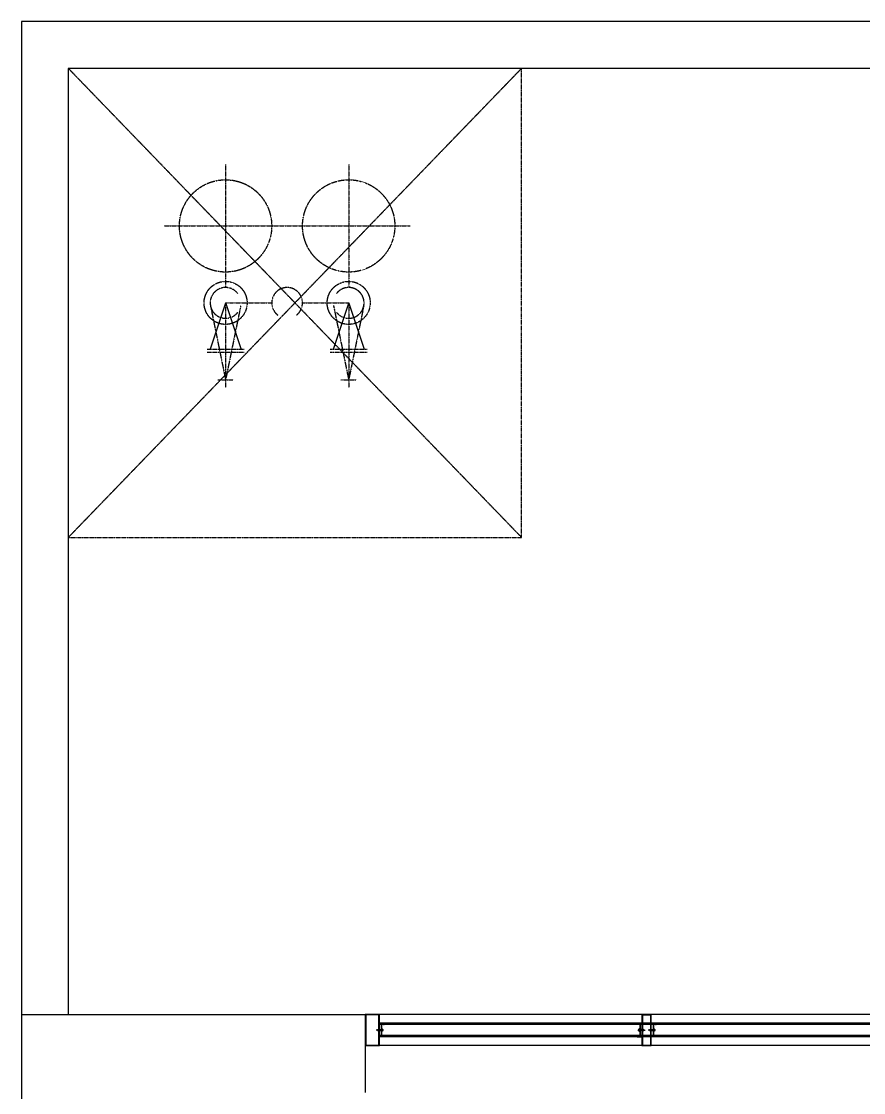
# Model space of a CAD drawing. Header units: millimetres. Extents: x -38475 to 94728, y -31127 to 90245.
# Drawn here: x 52475 to 55169, y -355 to 3070 of the extents above; entities that cross this region are included whole.
import ezdxf

# ---------------------------------------------------------------- set-up
doc = ezdxf.new("R2010")
doc.units = ezdxf.units.MM
doc.linetypes.add('xr_plan$0$CENTER2', pattern=[1.125, 0.75, -0.125, 0.125, -0.125])
doc.layers.add('e-plan', color=9, linetype='Continuous')

# ---------------------------------------------------------------- blocks, each defined once
blk = doc.blocks.new('Xref-지하2층')
at = {"layer": 'e-plan', "linetype": 'Continuous'}
for p, q in [((58750, 14975), (56000, 14975)), ((56000, 14975), (56000, 11800)), ((58750, 14825), (56150, 14825)), ((56150, 14825), (56150, 11800))]:
    blk.add_line(p, q, dxfattribs=at)
at = {"layer": 'e-plan', "linetype": 'xr_plan$0$CENTER2'}
for p, q in [((57600, 14825), (56150, 13325)), ((56150, 14825), (57600, 13325)), ((56653.1, 14517.9), (56653.1, 14124.2)), ((57046.9, 14517.9), (57046.9, 14124.2)), ((56456.3, 14321.1), (57243.7, 14321.1)), ((56653.1, 14075), (56603.9, 13927.4)), ((56604.7, 14066.4), (56653.1, 13828.9)), ((56653.1, 14075), (56800.8, 14075)), ((56653.1, 14075), (56653.1, 13804.3)), ((56653.1, 14075), (56702.4, 13927.4)), ((56701.4, 14065.2), (56653.1, 13828.9)), ((56899.2, 14075), (57046.9, 14075)), ((57046.9, 14075), (56997.6, 13927.4)), ((56998.4, 14066.4), (57046.9, 13828.9)), ((57046.9, 14075), (57096.1, 13927.4)), ((57046.9, 14075), (57046.9, 13804.3)), ((57095.1, 14065.2), (57046.9, 13828.9)), ((56594.1, 13927.4), (56712.2, 13927.4)), ((56594.1, 13917.5), (56712.2, 13917.5)), ((56987.8, 13927.4), (57105.9, 13927.4)), ((56987.8, 13917.5), (57105.9, 13917.5)), ((56628.5, 13828.9), (56677.8, 13828.9)), ((57022.2, 13828.9), (57071.5, 13828.9))]:
    blk.add_line(p, q, dxfattribs=at)
at = {"layer": 'e-plan'}
for p, q in [((56000, 11800), (56000, 11000)), ((56000, 11800), (57100, 11800)), ((57100, 11800), (57100, 11550)), ((61555, 11800), (57145, 11800)), ((57158.1, 11749.9), (57134.4, 11749.9)), ((57158.1, 11749.9), (57134.4, 11749.9)), ((57139.1, 11751.3), (57138.9, 11751.1)), ((57139.1, 11751.3), (57138.9, 11751.1)), ((57138.9, 11750.3), (57138.9, 11751.1)), ((57138.9, 11750.3), (57138.9, 11751.1)), ((57138.9, 11748.7), (57138.9, 11749.5)), ((57138.9, 11748.7), (57138.9, 11749.5)), ((57139.1, 11748.5), (57138.9, 11748.7)), ((57139.1, 11748.5), (57138.9, 11748.7)), ((57139.6, 11751.8), (57139.4, 11751.6)), ((57139.6, 11751.8), (57139.4, 11751.6)), ((57139.6, 11748), (57139.4, 11748.2)), ((57139.6, 11748), (57139.4, 11748.2)), ((57139.6, 11751.8), (57140.9, 11751.8)), ((57139.6, 11750.6), (57139.6, 11751.8)), ((57139.6, 11751.8), (57140.9, 11751.8)), ((57139.6, 11750.6), (57139.6, 11751.8)), ((57139.6, 11751), (57140.9, 11751)), ((57139.6, 11751), (57140.9, 11751)), ((57139.6, 11748), (57139.6, 11749.2)), ((57139.6, 11748), (57139.6, 11749.2)), ((57139.6, 11748.8), (57140.9, 11748.8)), ((57139.6, 11748.8), (57140.9, 11748.8)), ((57139.6, 11748), (57140.9, 11748)), ((57139.6, 11748), (57140.9, 11748)), ((57142.4, 11751.8), (57145, 11751.8)), ((57142.4, 11751.8), (57145, 11751.8)), ((57142.4, 11751), (57145, 11751)), ((57142.4, 11751), (57145, 11751)), ((57142.4, 11748.8), (57145, 11748.8)), ((57142.4, 11748.8), (57145, 11748.8)), ((57142.4, 11748), (57145, 11748)), ((57142.4, 11748), (57145, 11748)), ((61540, 11772.2), (57145, 11772.2)), ((57145, 11770.2), (57145, 11772.2)), ((57145, 11772.2), (57160, 11772.2)), ((57145, 11770.2), (57145, 11772.2)), ((57145, 11772.2), (57160, 11772.2)), ((57146.6, 11770.2), (57145, 11770.2)), ((57146.6, 11770.2), (57145, 11770.2)), ((61540, 11768), (57145, 11768)), ((57146.6, 11770.6), (57150.4, 11770.6)), ((57146.6, 11770.2), (57146.6, 11770.6)), ((57146.6, 11770.6), (57150.4, 11770.6)), ((57146.6, 11770.2), (57146.6, 11770.6)), ((57146.6, 11751.8), (57149.2, 11751.8)), ((57146.6, 11751.8), (57149.2, 11751.8)), ((57146.6, 11751), (57149.2, 11751)), ((57146.6, 11751), (57149.2, 11751)), ((57146.6, 11748.8), (57149.2, 11748.8)), ((57146.6, 11748.8), (57149.2, 11748.8)), ((57146.6, 11748), (57149.2, 11748)), ((57146.6, 11748), (57149.2, 11748)), ((57150.4, 11770.6), (57150.4, 11729.4)), ((57150.4, 11770.6), (57150.4, 11729.4)), ((57150.7, 11751.8), (57152, 11751.8)), ((57150.7, 11751.8), (57152, 11751.8)), ((57150.7, 11751), (57152, 11751)), ((57150.7, 11751), (57152, 11751)), ((57150.7, 11748.8), (57152, 11748.8)), ((57150.7, 11748.8), (57152, 11748.8)), ((57150.7, 11748), (57152, 11748)), ((57150.7, 11748), (57152, 11748)), ((57152, 11770.6), (57158.4, 11770.6)), ((57152, 11770.6), (57152, 11729.4)), ((57152, 11770.6), (57158.4, 11770.6)), ((57152, 11770.6), (57152, 11729.4)), ((57152, 11753.7), (57152, 11746.1)), ((57153.2, 11753.7), (57152, 11753.7)), ((57152, 11753.7), (57152, 11746.1)), ((57153.2, 11753.7), (57152, 11753.7)), ((57153.2, 11753.7), (57154, 11753.5)), ((57153.2, 11753.7), (57154, 11753.5)), ((57153.3, 11750.1), (57154.2, 11750.5)), ((57153.3, 11750.1), (57154.2, 11750.5)), ((57153.3, 11750.1), (57153.3, 11749.7)), ((57153.3, 11750.1), (57153.3, 11749.7)), ((57153.3, 11749.7), (57154.2, 11749.4)), ((57153.3, 11749.7), (57154.2, 11749.4)), ((57154, 11753.5), (57154.7, 11753)), ((57154, 11753.5), (57154.7, 11753)), ((57154.2, 11750.5), (57154.8, 11751.2)), ((57154.2, 11750.5), (57154.8, 11751.2)), ((57154.2, 11749.4), (57154.9, 11748.5)), ((57154.2, 11749.4), (57154.9, 11748.5)), ((57154.7, 11753), (57155.2, 11752.3)), ((57154.7, 11753), (57155.2, 11752.3)), ((57154.8, 11751.2), (57155.2, 11752.3)), ((57154.8, 11751.2), (57155.2, 11752.3)), ((57154.9, 11748.5), (57155.2, 11747.5)), ((57154.9, 11748.5), (57155.2, 11747.5)), ((57155.2, 11752.3), (57155.4, 11750.8)), ((57155.2, 11752.3), (57155.4, 11750.8)), ((57155.4, 11749), (57155.2, 11747.5)), ((57155.4, 11749), (57155.2, 11747.5)), ((57155.4, 11750.8), (57155.4, 11749)), ((57155.4, 11750.8), (57155.4, 11749)), ((57158.4, 11770.6), (57158.4, 11768)), ((57158.4, 11770.6), (57158.4, 11768)), ((57158.4, 11768), (57160, 11768)), ((57158.4, 11768), (57160, 11768)), ((57160, 11772.2), (57160, 11768)), ((57160, 11772.2), (57160, 11768)), ((57985, 11772.2), (57970, 11772.2)), ((57970, 11772.2), (57970, 11768)), ((57985, 11772.2), (57970, 11772.2)), ((57970, 11772.2), (57970, 11768)), ((57971.6, 11768), (57970, 11768)), ((57971.6, 11768), (57970, 11768)), ((57971.6, 11770.6), (57971.6, 11768)), ((57978, 11770.6), (57971.6, 11770.6)), ((57971.6, 11770.6), (57971.6, 11768)), ((57978, 11770.6), (57971.6, 11770.6)), ((57971.9, 11749.9), (57995.6, 11749.9)), ((57971.9, 11749.9), (57995.6, 11749.9)), ((57974.8, 11752.3), (57974.6, 11750.8)), ((57974.8, 11752.3), (57974.6, 11750.8)), ((57974.6, 11750.8), (57974.6, 11749)), ((57974.6, 11750.8), (57974.6, 11749)), ((57974.6, 11749), (57974.8, 11747.5)), ((57974.6, 11749), (57974.8, 11747.5)), ((57975.3, 11753), (57974.8, 11752.3)), ((57975.3, 11753), (57974.8, 11752.3)), ((57975.2, 11751.2), (57974.8, 11752.3)), ((57975.2, 11751.2), (57974.8, 11752.3)), ((57975.1, 11748.5), (57974.8, 11747.5)), ((57975.1, 11748.5), (57974.8, 11747.5)), ((57975.8, 11749.4), (57975.1, 11748.5)), ((57975.8, 11749.4), (57975.1, 11748.5)), ((57975.8, 11750.5), (57975.2, 11751.2)), ((57975.8, 11750.5), (57975.2, 11751.2)), ((57976, 11753.5), (57975.3, 11753)), ((57976, 11753.5), (57975.3, 11753)), ((57976.7, 11750.1), (57975.8, 11750.5)), ((57976.7, 11750.1), (57975.8, 11750.5)), ((57976.7, 11749.7), (57975.8, 11749.4)), ((57976.7, 11749.7), (57975.8, 11749.4)), ((57976.8, 11753.7), (57976, 11753.5)), ((57976.8, 11753.7), (57976, 11753.5)), ((57976.7, 11750.1), (57976.7, 11749.7)), ((57976.7, 11750.1), (57976.7, 11749.7)), ((57976.8, 11753.7), (57978, 11753.7)), ((57976.8, 11753.7), (57978, 11753.7)), ((57978, 11770.6), (57978, 11729.4)), ((57978, 11770.6), (57978, 11729.4)), ((57978, 11753.7), (57978, 11746.1)), ((57978, 11753.7), (57978, 11746.1)), ((57979.3, 11751.8), (57978, 11751.8)), ((57979.3, 11751.8), (57978, 11751.8)), ((57979.3, 11751), (57978, 11751)), ((57979.3, 11751), (57978, 11751)), ((57979.3, 11748.8), (57978, 11748.8)), ((57979.3, 11748.8), (57978, 11748.8)), ((57979.3, 11748), (57978, 11748)), ((57979.3, 11748), (57978, 11748)), ((57983.4, 11770.6), (57979.6, 11770.6)), ((57979.6, 11770.6), (57979.6, 11729.4)), ((57983.4, 11770.6), (57979.6, 11770.6)), ((57979.6, 11770.6), (57979.6, 11729.4)), ((57983.5, 11751.8), (57980.8, 11751.8)), ((57983.5, 11751.8), (57980.8, 11751.8)), ((57983.5, 11751), (57980.8, 11751)), ((57983.5, 11751), (57980.8, 11751)), ((57983.5, 11748.8), (57980.8, 11748.8)), ((57983.5, 11748.8), (57980.8, 11748.8)), ((57983.5, 11748), (57980.8, 11748)), ((57983.5, 11748), (57980.8, 11748)), ((57983.4, 11770.2), (57983.4, 11770.6)), ((57983.4, 11770.2), (57983.4, 11770.6)), ((57983.4, 11770.2), (57985, 11770.2)), ((57983.4, 11770.2), (57985, 11770.2)), ((57985, 11770.2), (57985, 11772.2)), ((57985, 11770.2), (57985, 11772.2)), ((57987.6, 11751.8), (57985, 11751.8)), ((57987.6, 11751.8), (57985, 11751.8)), ((57987.6, 11751), (57985, 11751)), ((57987.6, 11751), (57985, 11751)), ((57987.6, 11748.8), (57985, 11748.8)), ((57987.6, 11748.8), (57985, 11748.8)), ((57987.6, 11748), (57985, 11748)), ((57987.6, 11748), (57985, 11748)), ((57990.4, 11751.8), (57989.1, 11751.8)), ((57990.4, 11751.8), (57989.1, 11751.8)), ((57990.4, 11751), (57989.1, 11751)), ((57990.4, 11751), (57989.1, 11751)), ((57990.4, 11748.8), (57989.1, 11748.8)), ((57990.4, 11748.8), (57989.1, 11748.8)), ((57990.4, 11748), (57989.1, 11748)), ((57990.4, 11748), (57989.1, 11748)), ((57990.4, 11750.6), (57990.4, 11751.8)), ((57990.4, 11751.8), (57990.6, 11751.6)), ((57990.4, 11750.6), (57990.4, 11751.8)), ((57990.4, 11751.8), (57990.6, 11751.6)), ((57990.4, 11748), (57990.4, 11749.2)), ((57990.4, 11748), (57990.4, 11749.2)), ((57990.4, 11748), (57990.6, 11748.2)), ((57990.4, 11748), (57990.6, 11748.2)), ((57990.9, 11751.3), (57991.1, 11751.1)), ((57990.9, 11751.3), (57991.1, 11751.1)), ((57990.9, 11748.5), (57991.1, 11748.7)), ((57990.9, 11748.5), (57991.1, 11748.7)), ((57991.1, 11750.3), (57991.1, 11751.1)), ((57991.1, 11750.3), (57991.1, 11751.1)), ((57991.1, 11748.7), (57991.1, 11749.5)), ((57991.1, 11748.7), (57991.1, 11749.5)), ((58028.1, 11749.9), (58004.4, 11749.9)), ((58028.1, 11749.9), (58004.4, 11749.9)), ((58009.1, 11751.3), (58008.9, 11751.1)), ((58009.1, 11751.3), (58008.9, 11751.1)), ((58008.9, 11750.3), (58008.9, 11751.1)), ((58008.9, 11750.3), (58008.9, 11751.1)), ((58008.9, 11748.7), (58008.9, 11749.5)), ((58008.9, 11748.7), (58008.9, 11749.5)), ((58009.1, 11748.5), (58008.9, 11748.7)), ((58009.1, 11748.5), (58008.9, 11748.7)), ((58009.6, 11751.8), (58009.4, 11751.6)), ((58009.6, 11751.8), (58009.4, 11751.6)), ((58009.6, 11748), (58009.4, 11748.2)), ((58009.6, 11748), (58009.4, 11748.2)), ((58009.6, 11751.8), (58010.9, 11751.8)), ((58009.6, 11750.6), (58009.6, 11751.8)), ((58009.6, 11751.8), (58010.9, 11751.8)), ((58009.6, 11750.6), (58009.6, 11751.8)), ((58009.6, 11751), (58010.9, 11751)), ((58009.6, 11751), (58010.9, 11751)), ((58009.6, 11748), (58009.6, 11749.2)), ((58009.6, 11748), (58009.6, 11749.2)), ((58009.6, 11748.8), (58010.9, 11748.8)), ((58009.6, 11748.8), (58010.9, 11748.8)), ((58009.6, 11748), (58010.9, 11748)), ((58009.6, 11748), (58010.9, 11748)), ((58012.4, 11751.8), (58015, 11751.8)), ((58012.4, 11751.8), (58015, 11751.8)), ((58012.4, 11751), (58015, 11751)), ((58012.4, 11751), (58015, 11751)), ((58012.4, 11748.8), (58015, 11748.8)), ((58012.4, 11748.8), (58015, 11748.8)), ((58012.4, 11748), (58015, 11748)), ((58012.4, 11748), (58015, 11748)), ((58015, 11770.2), (58015, 11772.2)), ((58015, 11772.2), (58030, 11772.2)), ((58015, 11770.2), (58015, 11772.2)), ((58015, 11772.2), (58030, 11772.2)), ((58016.6, 11770.2), (58015, 11770.2)), ((58016.6, 11770.2), (58015, 11770.2)), ((58016.6, 11770.6), (58020.4, 11770.6)), ((58016.6, 11770.2), (58016.6, 11770.6)), ((58016.6, 11770.6), (58020.4, 11770.6)), ((58016.6, 11770.2), (58016.6, 11770.6)), ((58016.6, 11751.8), (58019.2, 11751.8)), ((58016.6, 11751.8), (58019.2, 11751.8)), ((58016.6, 11751), (58019.2, 11751)), ((58016.6, 11751), (58019.2, 11751)), ((58016.6, 11748.8), (58019.2, 11748.8)), ((58016.6, 11748.8), (58019.2, 11748.8)), ((58016.6, 11748), (58019.2, 11748)), ((58016.6, 11748), (58019.2, 11748)), ((58020.4, 11770.6), (58020.4, 11729.4)), ((58020.4, 11770.6), (58020.4, 11729.4)), ((58020.7, 11751.8), (58022, 11751.8)), ((58020.7, 11751.8), (58022, 11751.8)), ((58020.7, 11751), (58022, 11751)), ((58020.7, 11751), (58022, 11751)), ((58020.7, 11748.8), (58022, 11748.8)), ((58020.7, 11748.8), (58022, 11748.8)), ((58020.7, 11748), (58022, 11748)), ((58020.7, 11748), (58022, 11748)), ((58022, 11770.6), (58028.4, 11770.6)), ((58022, 11770.6), (58022, 11729.4)), ((58022, 11770.6), (58028.4, 11770.6)), ((58022, 11770.6), (58022, 11729.4)), ((58022, 11753.7), (58022, 11746.1)), ((58023.2, 11753.7), (58022, 11753.7)), ((58022, 11753.7), (58022, 11746.1)), ((58023.2, 11753.7), (58022, 11753.7)), ((58023.2, 11753.7), (58024, 11753.5)), ((58023.2, 11753.7), (58024, 11753.5)), ((58023.3, 11750.1), (58024.2, 11750.5)), ((58023.3, 11750.1), (58024.2, 11750.5)), ((58023.3, 11750.1), (58023.3, 11749.7)), ((58023.3, 11750.1), (58023.3, 11749.7)), ((58023.3, 11749.7), (58024.2, 11749.4)), ((58023.3, 11749.7), (58024.2, 11749.4)), ((58024, 11753.5), (58024.7, 11753)), ((58024, 11753.5), (58024.7, 11753)), ((58024.2, 11750.5), (58024.8, 11751.2)), ((58024.2, 11750.5), (58024.8, 11751.2)), ((58024.2, 11749.4), (58024.9, 11748.5)), ((58024.2, 11749.4), (58024.9, 11748.5)), ((58024.7, 11753), (58025.2, 11752.3)), ((58024.7, 11753), (58025.2, 11752.3)), ((58024.8, 11751.2), (58025.2, 11752.3)), ((58024.8, 11751.2), (58025.2, 11752.3)), ((58024.9, 11748.5), (58025.2, 11747.5)), ((58024.9, 11748.5), (58025.2, 11747.5)), ((58025.2, 11752.3), (58025.4, 11750.8)), ((58025.2, 11752.3), (58025.4, 11750.8)), ((58025.4, 11749), (58025.2, 11747.5)), ((58025.4, 11749), (58025.2, 11747.5)), ((58025.4, 11750.8), (58025.4, 11749)), ((58025.4, 11750.8), (58025.4, 11749)), ((58028.4, 11770.6), (58028.4, 11768)), ((58028.4, 11770.6), (58028.4, 11768)), ((58028.4, 11768), (58030, 11768)), ((58028.4, 11768), (58030, 11768)), ((58030, 11772.2), (58030, 11768)), ((58030, 11772.2), (58030, 11768)), ((61540, 11732), (57145, 11732)), ((57145, 11727.8), (57145, 11729.8)), ((57146.6, 11729.8), (57145, 11729.8)), ((57145, 11727.8), (57145, 11729.8)), ((57146.6, 11729.8), (57145, 11729.8)), ((61540, 11727.8), (57145, 11727.8)), ((57160, 11727.8), (57145, 11727.8)), ((57160, 11727.8), (57145, 11727.8)), ((57146.6, 11729.4), (57146.6, 11729.8)), ((57146.6, 11729.4), (57146.6, 11729.8)), ((57150.4, 11729.4), (57146.6, 11729.4)), ((57150.4, 11729.4), (57146.6, 11729.4)), ((57152, 11746.1), (57153.2, 11746.1)), ((57152, 11746.1), (57153.2, 11746.1)), ((57158.4, 11729.4), (57152, 11729.4)), ((57158.4, 11729.4), (57152, 11729.4)), ((57154, 11746.3), (57153.2, 11746.1)), ((57154, 11746.3), (57153.2, 11746.1)), ((57154.7, 11746.8), (57154, 11746.3)), ((57154.7, 11746.8), (57154, 11746.3)), ((57155.2, 11747.5), (57154.7, 11746.8)), ((57155.2, 11747.5), (57154.7, 11746.8)), ((57158.4, 11732), (57158.4, 11729.4)), ((57158.4, 11732), (57160, 11732)), ((57158.4, 11732), (57158.4, 11729.4)), ((57158.4, 11732), (57160, 11732)), ((57160, 11732), (57160, 11727.8)), ((57160, 11732), (57160, 11727.8)), ((57970, 11732), (57970, 11727.8)), ((57971.6, 11732), (57970, 11732)), ((57970, 11732), (57970, 11727.8)), ((57971.6, 11732), (57970, 11732)), ((57970, 11727.8), (57985, 11727.8)), ((57970, 11727.8), (57985, 11727.8)), ((57971.6, 11732), (57971.6, 11729.4)), ((57971.6, 11732), (57971.6, 11729.4)), ((57971.6, 11729.4), (57978, 11729.4)), ((57971.6, 11729.4), (57978, 11729.4)), ((57974.8, 11747.5), (57975.3, 11746.8)), ((57974.8, 11747.5), (57975.3, 11746.8)), ((57975.3, 11746.8), (57976, 11746.3)), ((57975.3, 11746.8), (57976, 11746.3)), ((57976, 11746.3), (57976.8, 11746.1)), ((57976, 11746.3), (57976.8, 11746.1)), ((57978, 11746.1), (57976.8, 11746.1)), ((57978, 11746.1), (57976.8, 11746.1)), ((57979.6, 11729.4), (57983.4, 11729.4)), ((57979.6, 11729.4), (57983.4, 11729.4)), ((57983.4, 11729.4), (57983.4, 11729.8)), ((57983.4, 11729.8), (57985, 11729.8)), ((57983.4, 11729.4), (57983.4, 11729.8)), ((57983.4, 11729.8), (57985, 11729.8)), ((57985, 11727.8), (57985, 11729.8)), ((57985, 11727.8), (57985, 11729.8)), ((58015, 11727.8), (58015, 11729.8)), ((58016.6, 11729.8), (58015, 11729.8)), ((58015, 11727.8), (58015, 11729.8)), ((58016.6, 11729.8), (58015, 11729.8)), ((58030, 11727.8), (58015, 11727.8)), ((58030, 11727.8), (58015, 11727.8)), ((58016.6, 11729.4), (58016.6, 11729.8)), ((58016.6, 11729.4), (58016.6, 11729.8)), ((58020.4, 11729.4), (58016.6, 11729.4)), ((58020.4, 11729.4), (58016.6, 11729.4)), ((58022, 11746.1), (58023.2, 11746.1)), ((58022, 11746.1), (58023.2, 11746.1)), ((58028.4, 11729.4), (58022, 11729.4)), ((58028.4, 11729.4), (58022, 11729.4)), ((58024, 11746.3), (58023.2, 11746.1)), ((58024, 11746.3), (58023.2, 11746.1)), ((58024.7, 11746.8), (58024, 11746.3)), ((58024.7, 11746.8), (58024, 11746.3)), ((58025.2, 11747.5), (58024.7, 11746.8)), ((58025.2, 11747.5), (58024.7, 11746.8)), ((58028.4, 11732), (58028.4, 11729.4)), ((58028.4, 11732), (58030, 11732)), ((58028.4, 11732), (58028.4, 11729.4)), ((58028.4, 11732), (58030, 11732)), ((58030, 11732), (58030, 11727.8)), ((58030, 11732), (58030, 11727.8)), ((61555, 11700), (57145, 11700))]:
    blk.add_line(p, q, dxfattribs=at)
at = {"layer": 'e-plan', "linetype": 'xr_plan$0$CENTER2'}
blk.add_lwpolyline([(56150, 13325), (57600, 13325), (57600, 14825), (56150, 14825)], close=True, dxfattribs=at)
at = {"layer": 'e-plan'}
blk.add_lwpolyline([(57145, 11800), (57100, 11800), (57100, 11700), (57145, 11700), (57145, 11800)], dxfattribs=at)
for points in [[(57101.6, 11701.6), (57143.4, 11701.6), (57143.4, 11798.4), (57101.6, 11798.4)], [(57985, 11700), (58015, 11700), (58015, 11800), (57985, 11800)], [(57987, 11702), (58013, 11702), (58013, 11798), (57987, 11798)]]:
    blk.add_lwpolyline(points, close=True, dxfattribs=at)
at = {"layer": 'e-plan', "linetype": 'xr_plan$0$CENTER2'}
for centre, radius in [((56653.1, 14321.1), 147.6), ((57046.9, 14321.1), 147.6), ((56653.1, 14075), 68.8), ((57046.9, 14075), 68.8)]:
    blk.add_circle(centre, radius, dxfattribs=at)
for centre, start, end in [((56653.1, 14075), 36.8699, 323.1301), ((56850, 14075), 306.8699, 233.1301), ((57046.9, 14075), 216.8699, 143.1301)]:
    blk.add_arc(centre, 49.2, start, end, dxfattribs=at)
blk = doc.blocks.new('A$C61602750')
at = {"layer": 'e-plan'}
blk.add_blockref('Xref-지하2층', (-3525, -11905), dxfattribs=at)

msp = doc.modelspace()

# ---------------------------------------------------------------- block references
at = {"layer": 'e-plan'}
msp.add_blockref('A$C61602750', (0, 0), dxfattribs=at)

doc.saveas('drawing.dxf')
